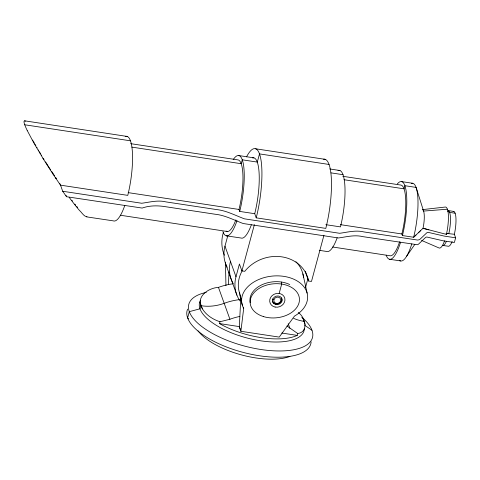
<?xml version="1.0" encoding="UTF-8"?>
<svg xmlns="http://www.w3.org/2000/svg" width="480" height="480" viewBox="0 0 480 480"><rect width="100%" height="100%" fill="white"/><g stroke="black" fill="none" stroke-linecap="round" stroke-linejoin="round"><path stroke-width="0.72" d="M298.272 312.492C305.31 317.226 309.048 331.896 297.732 333.546L286.962 326.004M239.85 316.428A58.824 51.816 -19.8 0 0 229.914 319.254L219.99 321.75C211.494 319.032 202.962 313.05 200.37 304.128C198.516 294.258 210.216 287.754 218.46 287.382A58.824 51.816 -19.8 0 1 233.1 283.782M228.402 284.556L229.044 272.064M240.81 297.756L239.328 326.598L240.876 331.284L279.24 337.104L294.45 316.122A33.12 22.842 -5.5 0 0 302.784 285.444A33.12 22.842 -5.5 0 0 260.094 278.964A33.12 22.842 -5.5 0 0 243.69 308.418L240.876 331.284L239.328 326.598L219.492 323.586L219.99 321.75M230.478 261.462L230.454 261.57A36.318 31.992 -19.8 0 0 233.106 283.416M200.826 305.688L199.98 308.808L189.306 311.658L187.626 317.898L188.592 318.906M227.124 267.21A36.318 31.992 -19.8 0 1 224.976 246.15L227.658 236.214M240.036 300.99A36.318 31.992 -19.8 0 1 235.98 276.78L239.43 264L241.902 270.888L244.776 271.326A36.318 31.992 -19.8 0 1 281.904 256.86A36.318 31.992 -19.8 0 1 308.604 281.01L311.484 281.448L323.946 235.242M241.902 270.888L254.37 224.688M279.162 293.448L281.694 284.07L281.502 282.048M305.532 287.442L307.848 278.856M219.492 323.586A54.096 21.828 15.1 0 0 297.234 335.388L297.732 333.546M453.132 211.392A17.664 4.374 -81.4 0 1 454.362 234.27L455.634 237.816L454.374 242.496L442.92 240.756L426.726 237L425.664 237.372L418.362 244.284L417.336 244.734L362.808 236.64C354.576 234.576 346.398 236.91 338.412 237.972L243.192 223.524C233.94 220.122 225.036 215.19 214.974 214.212L164.85 206.604C157.266 205.404 149.418 205.512 142.122 208.062L66.516 196.716L62.7 191.262L60.51 185.16L127.764 195.366A42.834 10.602 -81.4 0 0 125.232 136.488M406.476 256.44L414.876 244.308M86.952 216.708C83.808 216.63 81.606 212.136 79.314 210.27A66.132 7.29 58.3 0 1 78.33 209.106A68.604 7.566 58.3 0 1 77.304 207.87A74.724 8.238 58.3 0 1 71.16 199.998A80.868 8.916 58.3 0 1 69.162 197.31M418.344 232.782L423.018 228.288A14.79 3.66 -81.4 0 0 422.568 209.616L445.008 207.072A20.754 5.136 -81.4 0 1 446.406 234.378L423.018 228.288L428.868 229.812M420.69 230.538L413.646 237.258L402.432 235.554L401.868 233.976A35.766 8.856 -81.4 0 0 400.722 185.04L342.774 176.292M415.998 235.02L413.646 237.258A39.3 9.732 -81.4 0 0 411.468 183.366M447.426 209.214L423.588 211.08L416.1 187.41L404.892 185.706L404.052 188.826L344.01 179.718M447.492 233.514L454.362 234.27M25.512 121.17L24.408 120.84L24.006 121.53A31.152 3.444 58.3 0 0 24.72 124.722A31.152 3.444 58.3 0 0 27.186 130.434M226.308 235.83L240.996 238.008A40.626 10.056 -81.4 0 0 251.352 224.838M86.412 216.84L113.322 220.866A42.834 10.602 -81.4 0 0 124.836 205.308M255.696 148.8L325.278 159.36M329.082 164.46L259.5 153.9L257.292 162.09L242.274 159.81L241.224 163.716L131.874 147.12M329.718 168.96L339.948 170.514M238.878 155.568L253.89 157.848M401.61 181.602L412.818 183.306M24.756 124.776L130.5 140.82M330.996 172.872L343.05 174.696M130.638 143.658L237.852 159.882A36.21 8.964 -81.4 0 1 239.004 209.448L239.712 211.422L254.73 213.702L256.218 217.842L325.794 228.396A49.896 12.354 -81.4 0 0 323.52 159.24M455.148 213.228L449.646 212.394L447.444 211.044M455.634 237.816L444.18 236.076L427.992 232.32L426.93 232.692L419.628 239.604L417.744 240.078L364.068 231.96C355.836 229.896 347.664 232.23 339.672 233.292L244.458 218.844C235.206 215.436 226.296 210.51 216.234 209.526L166.11 201.924C157.878 199.854 149.706 202.194 141.72 203.256L62.7 191.262M340.344 224.64L401.868 233.976M128.178 192.63L239.004 209.448M325.842 224.676L340.452 226.896A41.064 10.17 -81.4 0 0 338.01 170.538M389.442 259.242L400.65 260.946M319.272 250.332L326.58 251.442A41.064 10.17 -81.4 0 0 337.176 237.768M281.808 333.042L297.234 335.388M24.642 120.822L127.254 136.452M332.604 247.002L390.33 255.804A35.766 8.856 -81.4 0 0 399.624 241.788M120.282 215.226L227.334 231.516M453.9 211.464L448.272 210.576A17.664 4.374 -81.4 0 1 448.866 233.436L446.118 233.586L446.406 234.378M421.578 240.42L439.02 247.968A20.754 5.136 -81.4 0 0 444.552 240.828M273.936 299.772L272.454 298.992A4.86 4.278 -19.8 0 0 272.37 299.388M304.806 325.356L311.97 330.27M77.616 207.438L76.848 206.526M74.868 204.102L75.648 205.074M55.794 178.236L57.138 180.228A84.864 9.348 58.3 0 0 60.498 185.118M55.68 177.498L56.442 178.632M54.54 175.794L53.574 174.33A73.092 8.04 58.3 0 1 51.624 171.354M48.966 167.262L49.638 168.306M47.964 165.684L48.63 166.734M46.62 163.572L47.628 165.156M45.57 161.898L46.272 163.014M43.476 158.526L43.998 159.372M42.894 158.202L33.606 142.536L27.216 130.476M41.322 155.004L41.598 155.46M40.488 153.624L39.39 151.788M38.304 149.952L38.574 150.414M36.792 147.36L37.098 147.888M35.574 145.242L35.874 145.77M34.98 144.192L35.274 144.714M34.104 142.632L34.392 143.148M33.534 141.606L33.816 142.116M32.7 140.076L32.976 140.58M225.906 264.546L236.91 295.176M308.604 281.01L306.132 274.122A36.318 31.992 -19.8 0 0 305.43 271.224M302.88 318.198L305.142 324.498M281.688 300.204L281.97 300.99M288.216 323.706L289.884 328.356M224.976 246.15L235.98 276.78M218.46 287.382L229.914 319.254M200.136 302.604L202.398 308.904M66.03 195.36L66.516 196.716M243.414 307.218L243.69 308.418M239.412 292.62L240.894 299.04M241.686 302.358L240.12 295.518L242.382 305.454M302.898 273.9L307.116 293.076M225.426 262.158L225.948 285.642M446.358 241.422A17.664 4.374 -81.4 0 1 442.608 245.418L447.972 246.198A17.664 4.374 -81.4 0 0 452.13 241.62M411.798 243.858A39.3 9.732 -81.4 0 1 399.414 260.28M397.32 183.936A39.3 9.732 -81.4 0 1 406.458 193.578A39.3 9.732 -81.4 0 1 402.432 235.554M400.59 242.16A39.3 9.732 -81.4 0 1 386.16 255.138M233.238 159.624A40.626 10.056 -81.4 0 1 243.732 166.512A40.626 10.056 -81.4 0 1 239.712 211.422M237.018 220.638A40.626 10.056 -81.4 0 1 222.912 231.588M252.492 157.914A40.626 10.056 -81.4 0 1 254.73 213.702M235.848 219.858A36.21 8.964 -81.4 0 1 226.056 231.024M72.414 200.988A72.618 8.01 58.3 0 1 72.006 200.454M246.54 156.864A49.896 12.354 -81.4 0 1 261.018 160.188A49.896 12.354 -81.4 0 1 256.218 217.842M42.876 158.22A66.132 7.32 58.3 0 0 44.904 161.484A68.604 7.566 58.3 0 0 46.278 163.614A74.724 8.238 58.3 0 0 53.088 174.162M55.818 178.314A80.874 8.94 58.3 0 1 53.1 174.234M50.646 169.854A73.092 8.04 58.3 0 1 49.974 168.816M60.234 184.29A79.74 8.844 58.3 0 1 59.616 183.39M239.418 299.646A58.824 51.816 -19.8 0 0 224.184 303.318A41.952 36.948 -19.8 0 1 201.27 305.754M295.908 261.726A33.12 29.172 -19.8 0 1 303.51 277.218M240.072 294.528A33.12 29.172 -19.8 0 1 242.304 270.612M301.734 317.202A64.026 25.836 15.1 0 1 289.206 350.442A64.026 25.836 15.1 0 1 204.36 328.404A64.026 25.836 15.1 0 1 206.298 292.41M311.118 341.808A64.026 25.836 15.1 0 1 242.982 352.35A64.026 25.836 15.1 0 1 187.62 309.138M304.326 328.692A54.096 21.828 15.1 0 1 245.748 337.65A54.096 21.828 15.1 0 1 200.502 300.366M304.014 321.348A41.952 36.948 -19.8 0 1 293.646 318.372M289.926 356.436A54.096 21.828 15.1 0 1 240.408 354.618A54.096 21.828 15.1 0 1 198.036 330.822M250.26 302.754A24.726 17.052 -5.5 0 1 262.02 284.73A24.726 17.052 -5.5 0 1 289.74 284.544M280.89 301.794A4.86 4.278 -19.8 0 1 272.928 302.034M224.382 255.234A33.12 31.98 -63.3 0 1 223.308 232.686M281.634 297.942A4.86 4.278 -19.8 0 1 278.454 303.756A4.86 4.278 -19.8 0 1 272.442 301.044M263.43 316.566A24.726 17.058 -5.5 0 0 299.448 298.836A24.726 17.058 -5.5 0 0 261.534 287.076A24.726 17.058 -5.5 0 0 263.43 316.566M275.136 307.062A7.74 6.816 -19.8 0 0 284.754 298.146A7.74 6.816 -19.8 0 0 272.076 295.65A7.74 6.816 -19.8 0 0 275.136 307.062M275.562 304.446A4.86 4.278 -19.8 0 0 282.06 299.298A4.86 4.278 -19.8 0 0 274.332 297.114A4.86 4.278 -19.8 0 0 275.562 304.446M276.324 303.378A3.534 3.114 -19.8 0 0 280.71 299.31A3.534 3.114 -19.8 0 0 274.92 298.17A3.534 3.114 -19.8 0 0 276.324 303.378"/></g></svg>
